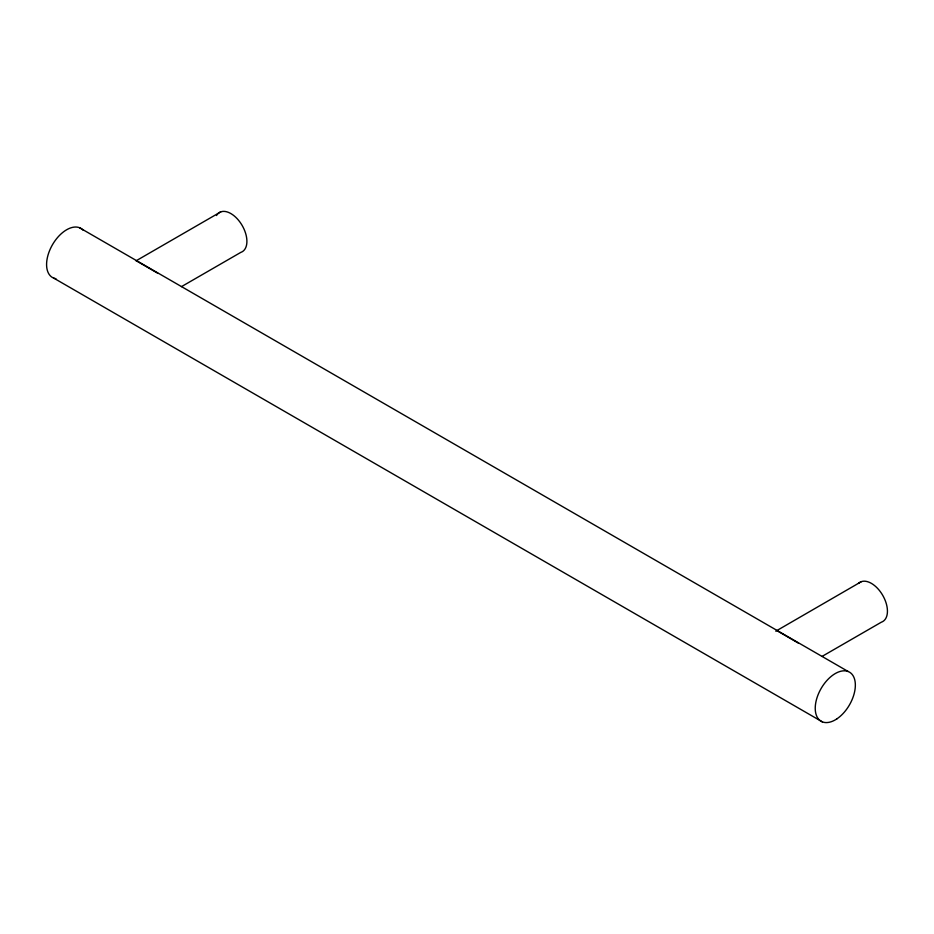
<?xml version="1.0" encoding="UTF-8"?>
<svg xmlns="http://www.w3.org/2000/svg" width="934" height="934" viewBox="0 0 934 934"><rect width="100%" height="100%" fill="white"/><g stroke="black" fill="none" stroke-linecap="round" stroke-linejoin="round"><path stroke-width="1.4" d="M136.13 260.784L220.891 211.808M861.417 581.613L775.792 631.186M181.488 286.633L240.82 252.378A22.696 13.099 60 0 0 240.972 223.553A22.696 13.099 60 0 0 216.501 215.52M822.013 656.439L881.357 622.184A22.696 13.099 60 0 0 882.56 595.051A22.696 13.099 60 0 0 858.509 583.411M136.177 260.714L158.033 273.428M776.714 630.52L798.57 643.234M79.507 227.709L848.142 671.488M53.798 278.145L822.445 721.924M55.923 278.706A28.37 16.38 -60 0 1 52.117 245.35A28.37 16.38 -60 0 1 83.056 230.114M837.097 718.725A28.37 16.38 -60 0 0 851.691 673.893A28.37 16.38 -60 0 0 817.087 697.488A28.37 16.38 -60 0 0 837.097 718.725"/></g></svg>
